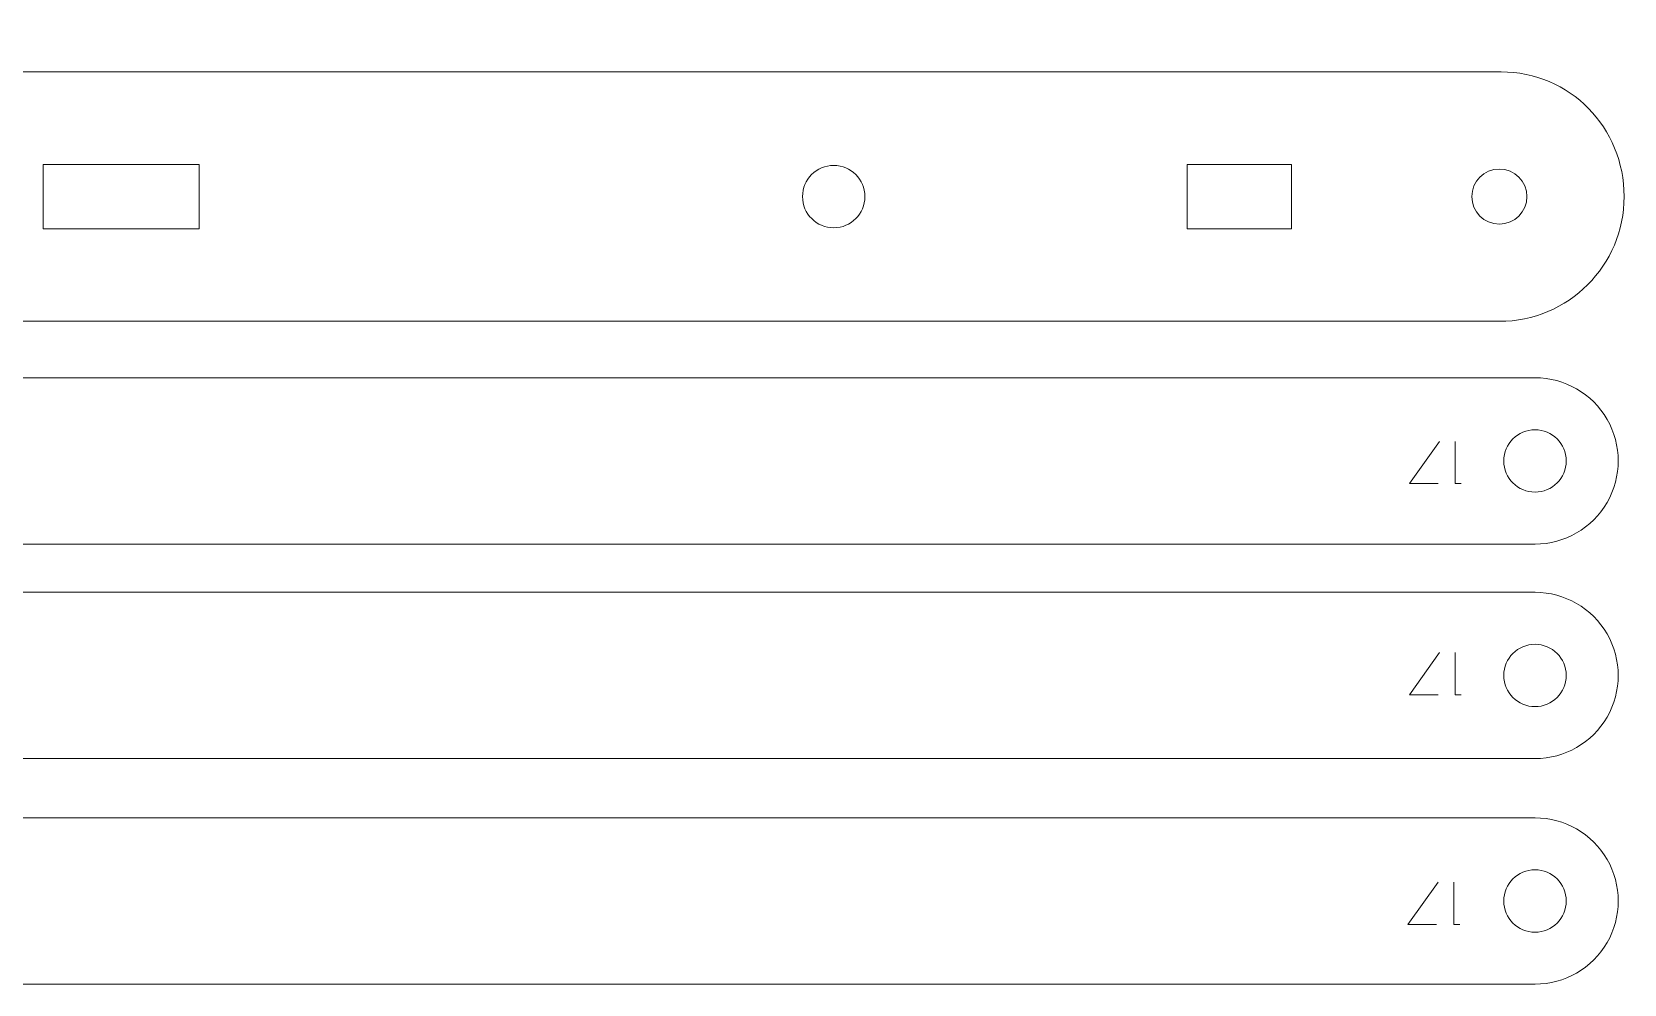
# Model space of a CAD drawing. Header units: millimetres. Extents: x 1 to 3601, y 1 to 1216.
# Drawn here: x 67.9 to 144.5, y 151.3 to 197.1 of the extents above; entities that cross this region are included whole.
import ezdxf

# ---------------------------------------------------------------- set-up
doc = ezdxf.new("R2010")
doc.units = ezdxf.units.MM
doc.layers.get('0').update_dxf_attribs({"lineweight": 5})
doc.layers.add('MARCATGE', color=1, linetype='Continuous', lineweight=5)
doc.layers.add('TALL 1', color=4, linetype='Continuous', lineweight=5)

msp = doc.modelspace()

# ---------------------------------------------------------------- linework, layer by layer
for points, knots in [([(63.656, 195.259), (63.656, 195.259), (63.6, 195.226), (63.6, 195.226), (63.6, 195.226), (63.6, 195.226), (138.534, 195.225), (138.534, 195.225), (138.534, 195.225), (141.847, 195.225), (144.454, 192.539), (144.454, 189.226), (144.454, 189.226), (144.454, 185.912), (141.768, 183.226), (138.454, 183.226), (138.454, 183.226), (138.454, 183.226), (63.6, 183.226), (63.6, 183.226), (63.6, 183.226), (63.6, 183.226), (63.643, 183.221), (63.643, 183.221), (63.643, 183.221), (62.369, 182.074), (60.613, 181.342), (58.378, 181.342), (58.378, 181.342), (54.013, 181.342), (50.474, 184.881), (50.474, 189.246), (50.474, 189.246), (50.474, 193.611), (54.013, 197.15), (58.378, 197.15), (58.378, 197.15), (60.622, 197.15), (62.381, 196.413), (63.656, 195.259)], [0, 0, 0, 0, 0.090909, 0.090909, 0.090909, 0.090909, 0.181818, 0.181818, 0.181818, 0.181818, 0.272727, 0.272727, 0.272727, 0.272727, 0.363636, 0.363636, 0.363636, 0.363636, 0.454545, 0.454545, 0.454545, 0.454545, 0.545455, 0.545455, 0.545455, 0.545455, 0.636364, 0.636364, 0.636364, 0.636364, 0.727273, 0.727273, 0.727273, 0.727273, 0.818182, 0.818182, 0.818182, 0.818182, 1, 1, 1, 1]), ([(60.169, 172.512), (60.169, 172.512), (140.169, 172.512), (140.169, 172.512), (140.169, 172.512), (141.598, 172.512), (142.918, 173.275), (143.633, 174.512), (143.633, 174.512), (144.347, 175.75), (144.347, 177.275), (143.633, 178.512), (143.633, 178.512), (142.918, 179.75), (141.598, 180.512), (140.169, 180.512), (140.169, 180.512), (140.169, 180.512), (60.169, 180.512), (60.169, 180.512), (60.169, 180.512), (57.96, 180.512), (56.169, 178.721), (56.169, 176.512), (56.169, 176.512), (56.169, 174.303), (57.96, 172.512), (60.169, 172.512)], [0, 0, 0, 0, 0.125, 0.125, 0.125, 0.125, 0.25, 0.25, 0.25, 0.25, 0.375, 0.375, 0.375, 0.375, 0.5, 0.5, 0.5, 0.5, 0.625, 0.625, 0.625, 0.625, 0.75, 0.75, 0.75, 0.75, 1, 1, 1, 1]), ([(60.169, 162.193), (60.169, 162.193), (140.169, 162.193), (140.169, 162.193), (140.169, 162.193), (141.598, 162.193), (142.918, 162.956), (143.633, 164.193), (143.633, 164.193), (144.347, 165.431), (144.347, 166.956), (143.633, 168.193), (143.633, 168.193), (142.918, 169.431), (141.598, 170.193), (140.169, 170.193), (140.169, 170.193), (140.169, 170.193), (60.169, 170.193), (60.169, 170.193), (60.169, 170.193), (57.96, 170.193), (56.169, 168.403), (56.169, 166.193), (56.169, 166.193), (56.169, 163.984), (57.96, 162.193), (60.169, 162.193)], [0, 0, 0, 0, 0.125, 0.125, 0.125, 0.125, 0.25, 0.25, 0.25, 0.25, 0.375, 0.375, 0.375, 0.375, 0.5, 0.5, 0.5, 0.5, 0.625, 0.625, 0.625, 0.625, 0.75, 0.75, 0.75, 0.75, 1, 1, 1, 1]), ([(60.169, 151.346), (60.169, 151.346), (140.169, 151.346), (140.169, 151.346), (140.169, 151.346), (141.598, 151.346), (142.918, 152.108), (143.633, 153.346), (143.633, 153.346), (144.347, 154.583), (144.347, 156.108), (143.633, 157.346), (143.633, 157.346), (142.918, 158.583), (141.598, 159.345), (140.169, 159.345), (140.169, 159.345), (140.169, 159.345), (60.169, 159.345), (60.169, 159.345), (60.169, 159.345), (57.96, 159.345), (56.169, 157.555), (56.169, 155.346), (56.169, 155.346), (56.169, 153.136), (57.96, 151.346), (60.169, 151.346)], [0, 0, 0, 0, 0.125, 0.125, 0.125, 0.125, 0.25, 0.25, 0.25, 0.25, 0.375, 0.375, 0.375, 0.375, 0.5, 0.5, 0.5, 0.5, 0.625, 0.625, 0.625, 0.625, 0.75, 0.75, 0.75, 0.75, 1, 1, 1, 1])]:
    msp.add_open_spline(points, degree=3, knots=knots)
at = {"layer": 'MARCATGE'}
for points in [[(134.128, 175.422), (134.128, 175.422), (135.582, 177.454), (135.582, 177.454), (135.582, 177.454), (135.582, 177.454), (134.128, 175.422), (134.128, 175.422), (134.128, 175.422), (134.128, 175.422), (135.506, 175.422), (135.506, 175.422), (135.506, 175.422), (135.506, 175.422), (134.128, 175.422), (134.128, 175.422)], [(136.33, 175.422), (136.33, 175.422), (136.62, 175.422), (136.62, 175.422), (136.62, 175.422), (136.62, 175.422), (136.33, 175.422), (136.33, 175.422), (136.33, 175.422), (136.33, 175.422), (136.33, 177.454), (136.33, 177.454), (136.33, 177.454), (136.33, 177.454), (136.33, 175.422), (136.33, 175.422)], [(134.128, 165.259), (134.128, 165.259), (135.582, 167.291), (135.582, 167.291), (135.582, 167.291), (135.582, 167.291), (134.128, 165.259), (134.128, 165.259), (134.128, 165.259), (134.128, 165.259), (135.506, 165.259), (135.506, 165.259), (135.506, 165.259), (135.506, 165.259), (134.128, 165.259), (134.128, 165.259)], [(136.33, 165.259), (136.33, 165.259), (136.62, 165.259), (136.62, 165.259), (136.62, 165.259), (136.62, 165.259), (136.33, 165.259), (136.33, 165.259), (136.33, 165.259), (136.33, 165.259), (136.33, 167.291), (136.33, 167.291), (136.33, 167.291), (136.33, 167.291), (136.33, 165.259), (136.33, 165.259)], [(134.061, 154.213), (134.061, 154.213), (135.515, 156.245), (135.515, 156.245), (135.515, 156.245), (135.515, 156.245), (134.061, 154.213), (134.061, 154.213), (134.061, 154.213), (134.061, 154.213), (135.438, 154.213), (135.438, 154.213), (135.438, 154.213), (135.438, 154.213), (134.061, 154.213), (134.061, 154.213)], [(136.262, 154.213), (136.262, 154.213), (136.553, 154.213), (136.553, 154.213), (136.553, 154.213), (136.553, 154.213), (136.262, 154.213), (136.262, 154.213), (136.262, 154.213), (136.262, 154.213), (136.262, 156.245), (136.262, 156.245), (136.262, 156.245), (136.262, 156.245), (136.262, 154.213), (136.262, 154.213)]]:
    msp.add_open_spline(points, degree=3, knots=[0, 0, 0, 0, 0.2, 0.2, 0.2, 0.2, 0.4, 0.4, 0.4, 0.4, 0.6, 0.6, 0.6, 0.6, 1, 1, 1, 1], dxfattribs=at)
at = {"layer": 'TALL 1'}
for points, knots in [([(75.954, 187.676), (75.954, 187.676), (68.454, 187.676), (68.454, 187.676), (68.454, 187.676), (68.454, 187.676), (68.454, 190.776), (68.454, 190.776), (68.454, 190.776), (68.454, 190.776), (75.954, 190.776), (75.954, 190.776), (75.954, 190.776), (75.954, 190.776), (75.954, 187.676), (75.954, 187.676)], [0, 0, 0, 0, 0.2, 0.2, 0.2, 0.2, 0.4, 0.4, 0.4, 0.4, 0.6, 0.6, 0.6, 0.6, 1, 1, 1, 1]), ([(107.954, 189.226), (107.954, 188.397), (107.283, 187.726), (106.455, 187.726), (106.455, 187.726), (105.626, 187.726), (104.955, 188.397), (104.955, 189.226), (104.955, 189.226), (104.954, 190.054), (105.626, 190.726), (106.454, 190.726), (106.454, 190.726), (107.283, 190.726), (107.954, 190.054), (107.954, 189.226)], [0, 0, 0, 0, 0.2, 0.2, 0.2, 0.2, 0.4, 0.4, 0.4, 0.4, 0.6, 0.6, 0.6, 0.6, 1, 1, 1, 1]), ([(128.454, 187.726), (128.454, 187.726), (128.454, 187.676), (128.454, 187.676), (128.454, 187.676), (128.454, 187.676), (123.454, 187.676), (123.454, 187.676), (123.454, 187.676), (123.454, 187.676), (123.454, 187.726), (123.454, 187.726), (123.454, 187.726), (123.454, 187.726), (123.454, 190.726), (123.454, 190.726), (123.454, 190.726), (123.454, 190.726), (123.454, 190.776), (123.454, 190.776), (123.454, 190.776), (123.454, 190.776), (128.454, 190.776), (128.454, 190.776), (128.454, 190.776), (128.454, 190.776), (128.454, 190.726), (128.454, 190.726), (128.454, 190.726), (128.454, 190.726), (128.454, 187.726), (128.454, 187.726)], [0, 0, 0, 0, 0.111111, 0.111111, 0.111111, 0.111111, 0.222222, 0.222222, 0.222222, 0.222222, 0.333333, 0.333333, 0.333333, 0.333333, 0.444444, 0.444444, 0.444444, 0.444444, 0.555556, 0.555556, 0.555556, 0.555556, 0.666667, 0.666667, 0.666667, 0.666667, 0.777778, 0.777778, 0.777778, 0.777778, 1, 1, 1, 1]), ([(139.779, 189.226), (139.779, 188.494), (139.186, 187.901), (138.454, 187.901), (138.454, 187.901), (137.723, 187.901), (137.129, 188.494), (137.129, 189.226), (137.129, 189.226), (137.129, 189.957), (137.723, 190.551), (138.454, 190.551), (138.454, 190.551), (139.186, 190.551), (139.779, 189.957), (139.779, 189.226)], [0, 0, 0, 0, 0.2, 0.2, 0.2, 0.2, 0.4, 0.4, 0.4, 0.4, 0.6, 0.6, 0.6, 0.6, 1, 1, 1, 1]), ([(138.669, 176.512), (138.669, 175.684), (139.34, 175.012), (140.169, 175.012), (140.169, 175.012), (140.997, 175.012), (141.669, 175.684), (141.669, 176.512), (141.669, 176.512), (141.669, 177.341), (140.997, 178.012), (140.169, 178.012), (140.169, 178.012), (139.34, 178.012), (138.669, 177.341), (138.669, 176.512)], [0, 0, 0, 0, 0.2, 0.2, 0.2, 0.2, 0.4, 0.4, 0.4, 0.4, 0.6, 0.6, 0.6, 0.6, 1, 1, 1, 1]), ([(138.669, 166.193), (138.669, 165.365), (139.34, 164.693), (140.169, 164.693), (140.169, 164.693), (140.997, 164.693), (141.669, 165.365), (141.669, 166.193), (141.669, 166.193), (141.669, 167.022), (140.997, 167.693), (140.169, 167.693), (140.169, 167.693), (139.34, 167.693), (138.669, 167.022), (138.669, 166.193)], [0, 0, 0, 0, 0.2, 0.2, 0.2, 0.2, 0.4, 0.4, 0.4, 0.4, 0.6, 0.6, 0.6, 0.6, 1, 1, 1, 1]), ([(138.669, 155.346), (138.669, 154.517), (139.34, 153.846), (140.169, 153.846), (140.169, 153.846), (140.997, 153.845), (141.669, 154.517), (141.669, 155.345), (141.669, 155.345), (141.669, 156.174), (140.997, 156.845), (140.169, 156.846), (140.169, 156.846), (139.34, 156.846), (138.669, 156.174), (138.669, 155.346)], [0, 0, 0, 0, 0.2, 0.2, 0.2, 0.2, 0.4, 0.4, 0.4, 0.4, 0.6, 0.6, 0.6, 0.6, 1, 1, 1, 1])]:
    msp.add_open_spline(points, degree=3, knots=knots, dxfattribs=at)

doc.saveas('drawing.dxf')
